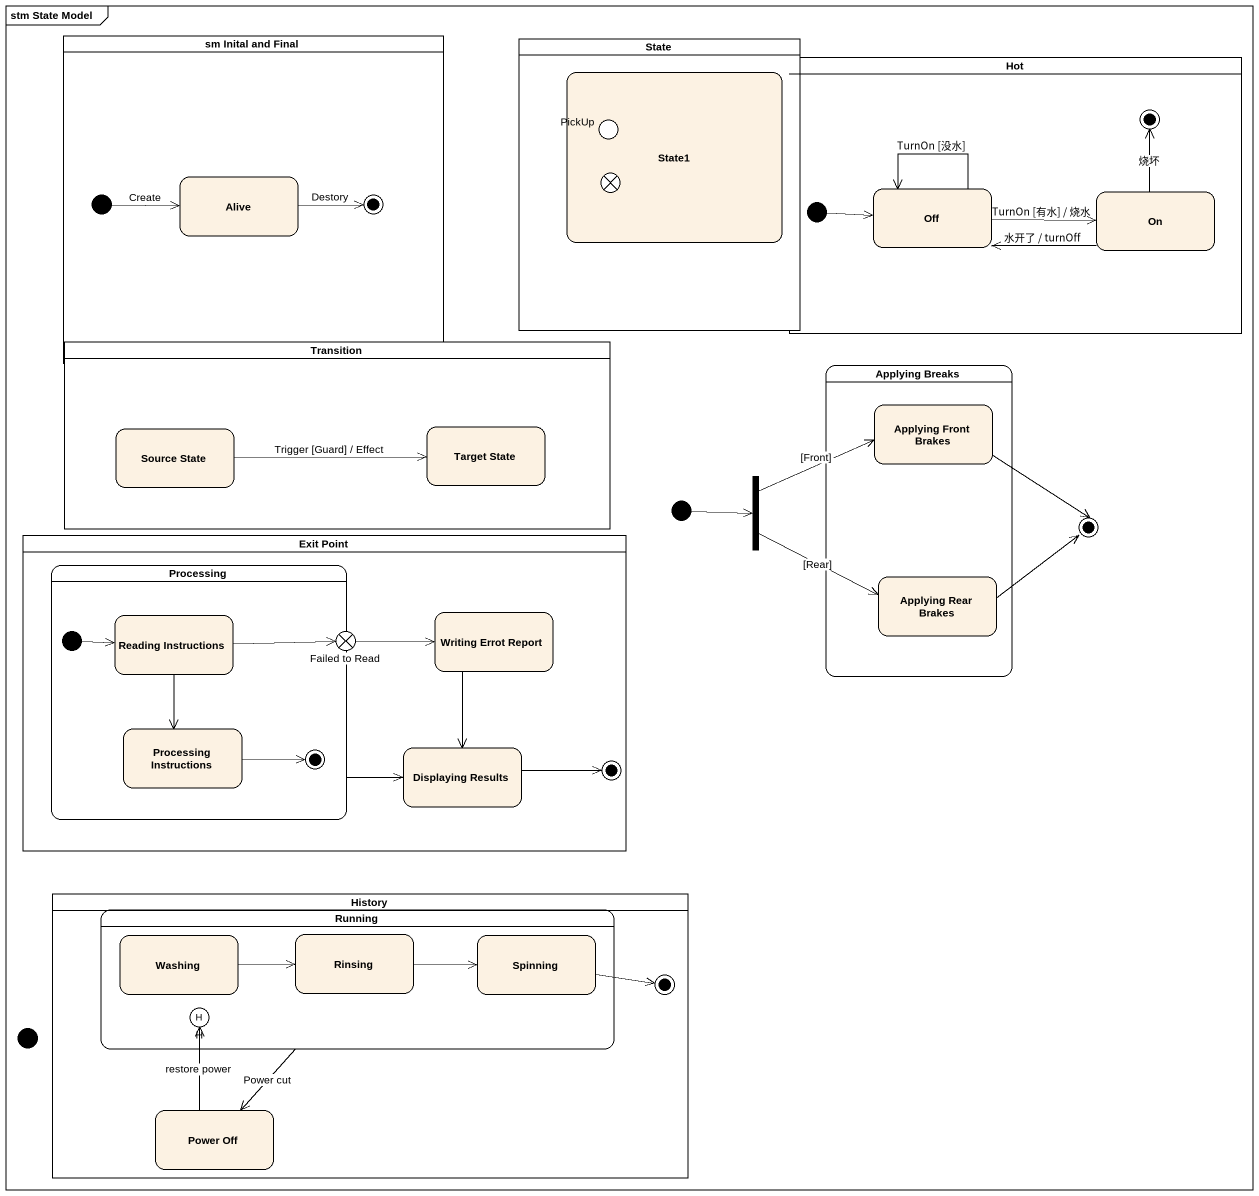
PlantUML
@startuml
mainframe stm State Model
hide empty description
state "sm Inital and Final" as sm_Inital_and_Final <<partition>> {
  state Alive
  Alive -right-> [*] : Destory
  [*] -right-> Alive : Create
}
state "State" as State_ <<partition>> {
  state State1 {
    state PickUp <<entryPoint>>
    state exit1 <<exitPoint>>
  }
}
state Hot <<partition>> {
  state Off
  state "On" as On_
  [*] -right-> Off
  On_ -up-> [*] : 烧坏
}
state Transition <<partition>> {
  state "Source State" as Source_State
  state "Target State" as Target_State
}
state "Applying Breaks" as Applying_Breaks {
  state "Applying Front Brakes" as Applying_Front_Brakes
  state "Applying Rear Brakes" as Applying_Rear_Brakes
}
state fork1 <<fork>>
state "Exit Point" as Exit_Point <<partition>> {
  state Processing {
    state "Reading Instructions" as Reading_Instructions
    state "Processing Instructions" as Processing_Instructions
    [*] -right-> Reading_Instructions
    Processing_Instructions -right-> [*]
  }
  state "Failed to Read" as Failed_to_Read <<exitPoint>>
  state "Writing Errot Report" as Writing_Errot_Report
  state "Displaying Results" as Displaying_Results
  Displaying_Results -right-> [*]
}
state initial3 <<start>>
state final3 <<end>>
state History <<partition>> {
  state Running {
    state Washing
    state Rinsing
    state Spinning
    state H <<history>>
  }
  state final6 <<end>>
  state "Power Off" as Power_Off
}
state initial5 <<start>>
Off --> Off : TurnOn [没水]
Off -right-> On_ : TurnOn [有水] / 烧水
On_ -left-> Off : 水开了 / turnOff
Applying_Front_Brakes -right-> final3
Source_State -right-> Target_State : Trigger [Guard] / Effect
fork1 -right-> Applying_Front_Brakes : [Front]
fork1 -right-> Applying_Rear_Brakes : [Rear]
initial3 -right-> fork1
Processing -right-> Displaying_Results
Applying_Rear_Brakes -right-> final3
Reading_Instructions -right-> Failed_to_Read
Reading_Instructions --> Processing_Instructions
Failed_to_Read -right-> Writing_Errot_Report
Writing_Errot_Report --> Displaying_Results
Running --> Power_Off : Power cut
Washing -right-> Rinsing
Rinsing -right-> Spinning
Spinning -right-> final6
Power_Off -up-> H : restore power
@enduml
